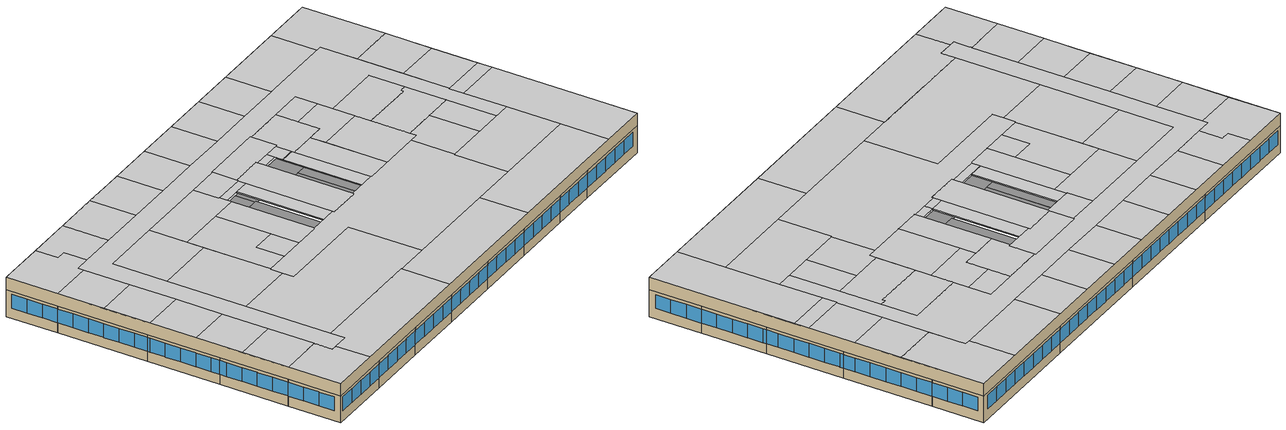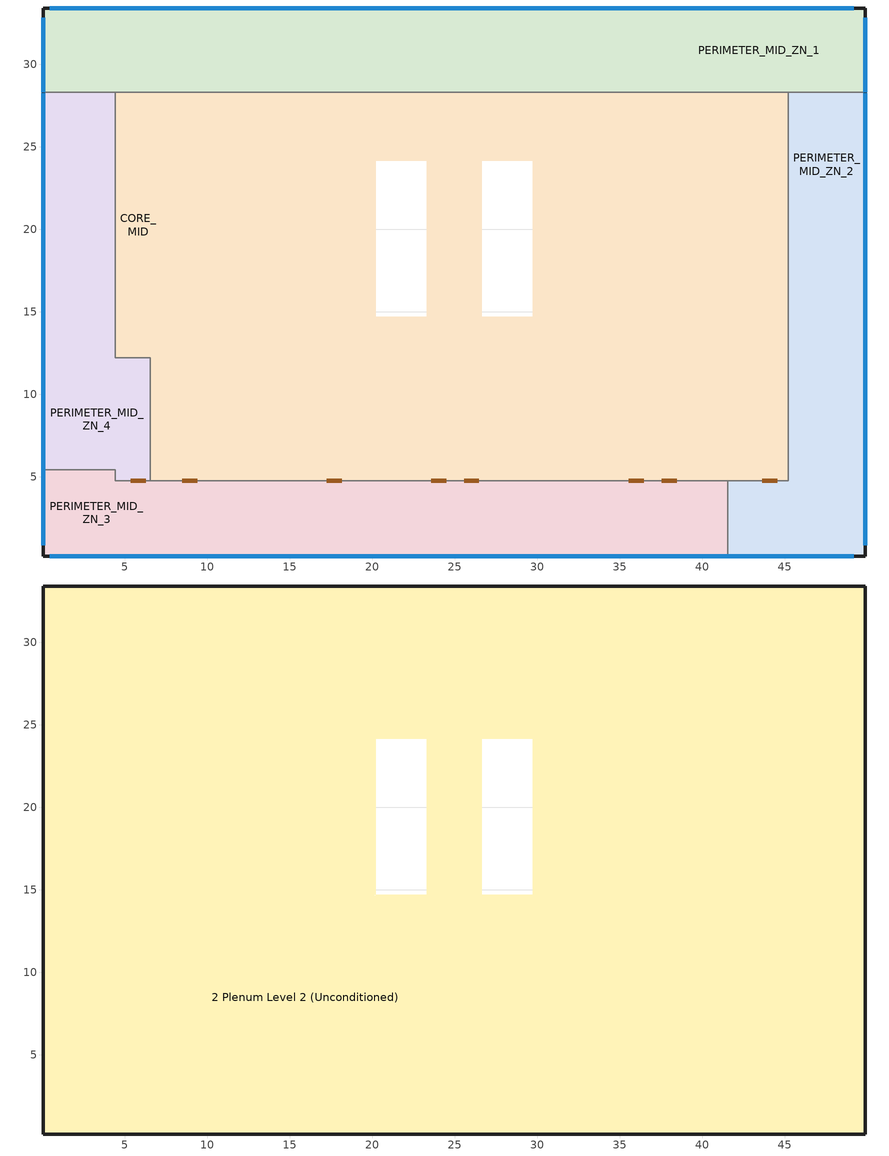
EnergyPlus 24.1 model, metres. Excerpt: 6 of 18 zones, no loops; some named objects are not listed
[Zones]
CORE_MID
 floor to 1 Plenum Level 1 (Unconditioned) (aim2958): 23.31,14.55 23.31,24.31 26.64,24.31 26.64,14.55 z3.96; 17.54,14.63 17.54,24.23 20.2,24.23 20.2,14.63 z3.96; 12.71,14.63 12.71,21.08 17.54,21.08 17.54,14.63 z3.96; 7.22,14.63 7.22,17.83 12.71,17.83 12.71,14.63 z3.96; 7.22,17.83 7.22,21.03 12.71,21.03 12.71,17.83 z3.96; 7.22,21.03 7.22,24.23 12.71,24.23 12.71,21.03 z3.96; 12.71,21.08 12.71,24.23 17.54,24.23 17.54,21.08 z3.96; 4.42,12.22 4.42,28.3 7.22,28.3 7.22,14.63 20.2,14.63 20.2,14.7 23.31,14.7 23.31,14.55 26.64,14.55 26.64,14.7 29.72,14.7 29.72,14.63 43.45,14.63 43.45,28.3 45.2,28.3 45.2,12.22 z3.96; 29.72,23.55 29.72,24.16 29.87,24.16 29.87,26.7 35.33,26.7 35.33,23.55 z3.96; 35.33,21.67 35.33,26.7 43.45,26.7 43.45,21.67 z3.96; 35.33,18.93 35.33,21.67 43.45,21.67 43.45,18.93 z3.96; 37.31,14.63 37.31,18.93 43.45,18.93 43.45,14.63 z3.96; 32.39,14.63 32.39,23.55 35.33,23.55 35.33,18.93 37.31,18.93 37.31,14.63 z3.96; 29.72,14.63 29.72,23.55 32.39,23.55 32.39,14.63 z3.96; 6.55,4.74 6.55,12.22 25.31,12.22 25.31,4.74 z3.96; 25.31,4.74 25.31,12.22 45.2,12.22 45.2,4.74 z3.96; 7.22,24.23 7.22,28.3 26.52,28.3 26.52,24.31 23.31,24.31 23.31,24.16 20.2,24.16 20.05,24.23 z3.96; 26.52,24.16 26.52,28.3 43.45,28.3 43.45,26.7 29.87,26.7 29.87,24.16 z3.96
 wall to PERIMETER_MID_ZN_1 ({80148992-2e3f-48ac-8c4d-8f17d7c01d4a}): 45.2,28.3 43.45,28.3 37,28.3 26.52,28.3 24.81,28.3 12.62,28.3 7.22,28.3 4.42,28.3 z3.96:6.68
 wall to PERIMETER_MID_ZN_2 ({80148992-2e3f-48ac-8c4d-8f17d7c01d4a}): 45.2,11.87 45.2,12.22 45.2,13.18 45.2,13.58 45.2,19.54 45.2,28.3 z3.96:6.68
 wall to PERIMETER_MID_ZN_4 ({80148992-2e3f-48ac-8c4d-8f17d7c01d4a}): 4.42,28.3 4.42,19.4 4.42,12.22 6.55,12.22 6.55,4.74 z3.96:6.68
 wall to PERIMETER_MID_ZN_2 (aim2911): 41.56,4.74 45.2,4.74 45.2,5.41 45.2,11.87 z3.96:6.68
 wall to PERIMETER_MID_ZN_3 (aim2911): 6.55,4.74 12.62,4.74 18.7,4.74 24.81,4.74 25.31,4.74 30.91,4.74 36.99,4.74 41.56,4.74 z3.96:6.68
 door inside (aim2945): 43.64,4.74 44.54,4.74 / 37.55,4.74 38.45,4.74 / 35.55,4.74 36.45,4.74 / 25.56,4.74 26.46,4.74 / 23.58,4.74 24.48,4.74 / 17.23,4.74 18.13,4.74 / 8.48,4.74 9.38,4.74 z3.97:6.09
PERIMETER_MID_ZN_1
 floor to 1 Plenum Level 1 (Unconditioned) (aim2958): 0.04,28.3 0.04,33.42 12.62,33.42 12.62,28.3 z3.96; 12.62,28.3 12.62,33.42 24.81,33.42 24.81,28.3 z3.96; 24.81,28.3 24.81,33.42 37,33.42 37,28.3 z3.96; 37,28.3 37,33.42 49.89,33.42 49.89,28.3 z3.96
 wall outside (aim2821): 49.89,28.3 49.89,33.42 37,33.42 24.81,33.42 12.62,33.42 0.04,33.42 0.04,28.3 z3.96:6.68
 wall to PERIMETER_MID_ZN_4 ({80148992-2e3f-48ac-8c4d-8f17d7c01d4a}): 0.04,28.3 4.42,28.3 z3.96:6.68
 wall to PERIMETER_MID_ZN_2 ({80148992-2e3f-48ac-8c4d-8f17d7c01d4a}): 45.2,28.3 49.89,28.3 z3.96:6.68
 window (aim2976): 0.04,29.79 0.04,28.31 / 0.04,31.31 0.04,29.8 / 0.04,32.83 0.04,31.32 / 12.61,33.42 11.1,33.42 / 11.08,33.42 9.57,33.42 / 9.56,33.42 8.05,33.42 / 8.04,33.42 6.53,33.42 / 6.51,33.42 5,33.42 / 4.99,33.42 3.48,33.42 / 3.46,33.42 1.95,33.42 / 1.94,33.42 0.43,33.42 / 24.8,33.42 23.29,33.42 / 23.28,33.42 21.77,33.42 / 21.75,33.42 20.24,33.42 / 20.23,33.42 18.72,33.42 / 18.7,33.42 17.19,33.42 / 17.18,33.42 15.67,33.42 / 15.66,33.42 14.15,33.42 / 14.13,33.42 12.62,33.42 / 36.99,33.42 35.48,33.42 / 35.47,33.42 33.96,33.42 / 33.94,33.42 32.43,33.42 / 32.42,33.42 30.91,33.42 / 30.9,33.42 29.39,33.42 / 29.37,33.42 27.86,33.42 / 27.85,33.42 26.34,33.42 / 26.32,33.42 24.81,33.42 / 49.89,28.31 49.89,29.79 / 49.89,29.8 49.89,31.31 / 49.89,31.32 49.89,32.83 / 47.66,33.42 46.15,33.42 / 46.14,33.42 44.63,33.42 / 44.61,33.42 43.1,33.42 / 43.09,33.42 41.58,33.42 / 41.56,33.42 40.05,33.42 / 40.04,33.42 38.53,33.42 / 38.52,33.42 37.01,33.42 / 49.18,33.42 47.67,33.42 z4.99:6.39
PERIMETER_MID_ZN_2
 floor to 1 Plenum Level 1 (Unconditioned) (aim2958): 45.2,19.54 45.2,28.3 49.89,28.3 49.89,19.54 z3.96; 45.2,11.87 45.2,19.54 49.89,19.54 49.89,11.87 z3.96; 45.2,5.41 45.2,11.87 49.89,11.87 49.89,5.41 z3.96; 41.56,0.19 41.56,4.74 45.2,4.74 45.2,5.41 49.89,5.41 49.89,0.19 z3.96
 wall outside (aim2821): 41.56,0.19 49.89,0.19 49.89,5.41 49.89,11.87 49.89,19.54 49.89,28.3 z3.96:6.68
 wall to PERIMETER_MID_ZN_3 (aim2911): 41.56,4.74 41.56,0.19 z3.96:6.68
 window (aim2976): 49.89,19.55 49.89,20.64 / 49.89,22.18 49.89,23.69 / 49.89,23.7 49.89,25.21 / 49.89,25.23 49.89,26.74 / 49.89,26.75 49.89,28.26 / 49.89,20.66 49.89,22.17 / 49.89,13.04 49.89,14.55 / 49.89,14.56 49.89,16.07 / 49.89,16.08 49.89,17.59 / 49.89,17.61 49.89,19.12 / 49.89,19.13 49.89,19.54 / 49.89,11.88 49.89,13.02 / 49.89,6.94 49.89,8.45 / 49.89,8.46 49.89,9.97 / 49.89,9.99 49.89,11.5 / 49.89,11.51 49.89,11.87 / 49.89,5.42 49.89,6.93 / 49.89,2.37 49.89,3.88 / 49.89,3.89 49.89,5.4 / 49.89,0.84 49.89,2.35 / 44.63,0.19 46.14,0.19 / 43.1,0.19 44.61,0.19 / 41.58,0.19 43.09,0.19 / 46.15,0.19 47.66,0.19 / 47.67,0.19 49.18,0.19 z4.99:6.39
PERIMETER_MID_ZN_3
 floor to 1 Plenum Level 1 (Unconditioned) (aim2958): 36.99,0.19 36.99,4.74 41.56,4.74 41.56,0.19 z3.96; 30.91,0.19 30.91,4.74 36.99,4.74 36.99,0.19 z3.96; 24.81,0.19 24.81,4.74 30.91,4.74 30.91,0.19 z3.96; 18.7,0.19 18.7,4.74 24.81,4.74 24.81,0.19 z3.96; 12.62,0.19 12.62,4.74 18.7,4.74 18.7,0.19 z3.96; 6.53,0.19 6.53,4.74 12.62,4.74 12.62,0.19 z3.96; 0.04,0.19 0.04,5.41 4.42,5.41 4.42,4.74 6.53,4.74 6.53,0.19 z3.96
 wall outside (aim2821): 0.04,5.41 0.04,0.19 6.53,0.19 12.62,0.19 18.7,0.19 24.81,0.19 30.91,0.19 36.99,0.19 41.56,0.19 z3.96:6.68
 wall to PERIMETER_MID_ZN_4 (aim2911): 6.53,4.74 4.42,4.74 4.42,5.41 0.04,5.41 z3.96:6.68; 6.53,4.74,6.68 6.55,4.74,6.66 6.55,4.74,3.96 6.53,4.74,3.96
 window (aim2976): 38.53,0.19 40.04,0.19 / 37.01,0.19 38.52,0.19 / 40.05,0.19 41.55,0.19 / 30.91,0.19 32.42,0.19 / 35.48,0.19 36.98,0.19 / 33.96,0.19 35.47,0.19 / 32.43,0.19 33.94,0.19 / 29.39,0.19 30.9,0.19 / 27.86,0.19 29.37,0.19 / 26.34,0.19 27.85,0.19 / 24.82,0.19 26.32,0.19 / 23.29,0.19 24.8,0.19 / 21.77,0.19 23.28,0.19 / 20.24,0.19 21.75,0.19 / 18.72,0.19 20.23,0.19 / 15.67,0.19 17.18,0.19 / 14.15,0.19 15.66,0.19 / 17.19,0.19 18.69,0.19 / 12.62,0.19 14.13,0.19 / 8.05,0.19 9.56,0.19 / 6.53,0.19 8.04,0.19 / 11.1,0.19 12.61,0.19 / 9.57,0.19 11.08,0.19 / 0.04,3.88 0.04,2.37 / 0.04,2.35 0.04,0.84 / 0.04,5.4 0.04,3.89 / 5,0.19 6.51,0.19 / 3.48,0.19 4.99,0.19 / 1.95,0.19 3.46,0.19 / 0.43,0.19 1.94,0.19 z4.99:6.39
 door inside (aim2945): 6.27,4.74 5.36,4.74 z3.97:6.09
PERIMETER_MID_ZN_4
 floor to 1 Plenum Level 1 (Unconditioned) (aim2958): 0.04,19.4 0.04,28.3 4.42,28.3 4.42,19.4 z3.96; 0.04,12.22 0.04,19.4 4.42,19.4 4.42,12.22 z3.96; 0.04,5.41 0.04,12.22 6.55,12.22 6.55,4.74 4.42,4.74 4.42,5.41 z3.96
 wall outside (aim2821): 0.04,28.3 0.04,19.4 0.04,12.22 0.04,5.41 z3.96:6.68
 window (aim2976): 0.04,20.64 0.04,19.41 / 0.04,22.17 0.04,20.66 / 0.04,23.69 0.04,22.18 / 0.04,25.21 0.04,23.7 / 0.04,26.74 0.04,25.23 / 0.04,28.26 0.04,26.75 / 0.04,13.02 0.04,12.22 / 0.04,14.55 0.04,13.04 / 0.04,16.07 0.04,14.56 / 0.04,17.59 0.04,16.08 / 0.04,19.12 0.04,17.61 / 0.04,19.4 0.04,19.13 / 0.04,6.93 0.04,5.42 / 0.04,8.45 0.04,6.94 / 0.04,9.97 0.04,8.46 / 0.04,11.5 0.04,9.99 / 0.04,12.21 0.04,11.51 z4.99:6.39
2 Plenum Level 2 (Unconditioned)
 floor to CORE_MID (aim2760): 23.31,24.31 23.45,24.31 23.45,14.56 23.31,14.56 z6.68; 26.49,24.31 26.64,24.31 26.64,14.55 26.49,14.56 z6.68; 23.45,24.31 26.49,24.31 26.49,14.56 23.45,14.56 z6.68; 17.54,21.08 17.55,24.22 17.55,14.64 17.54,14.63 z6.68; 20.05,24.22 20.2,24.23 20.2,14.7 20.05,14.64 z6.68; 17.55,24.22 20.05,24.22 20.05,14.64 17.55,14.64 z6.68; 12.71,17.83 12.72,21.07 12.72,14.64 12.71,14.63 z6.68; 12.72,14.64 17.52,14.64 17.52,21.07 12.72,21.07 12.71,21.08 17.54,21.08 17.54,14.63 12.71,14.63 z6.68; 12.72,21.07 17.52,21.07 17.52,14.64 12.72,14.64 z6.68; 7.22,17.83 12.71,17.83 12.71,14.63 7.22,14.63 z6.68; 7.22,21.03 12.71,21.03 12.71,17.83 7.22,17.83 z6.68; 7.22,21.08 12.71,21.08 12.71,21.03 7.22,21.03 z6.68; 7.22,24.23 12.71,24.23 12.71,21.08 7.22,21.08 z6.68; 12.71,24.23 17.54,24.23 17.54,21.08 12.71,21.08 z6.68; 43.45,26.71 43.47,26.71 43.47,18.92 43.45,18.93 z6.68; 26.64,14.7 29.72,14.7 29.72,14.63 37.33,14.63 37.33,14.55 26.64,14.55 z6.68; 7.15,24.31 7.22,24.31 7.22,14.63 20.2,14.63 20.2,14.7 23.31,14.7 23.31,14.56 7.15,14.56 z6.68; 26.49,14.55 37.33,14.55 37.33,14.63 43.45,14.63 43.45,18.92 43.47,18.92 43.47,26.71 43.45,26.71 43.45,28.3 45.2,28.3 45.2,12.22 26.49,12.22 z6.68; 4.42,28.3 7.22,28.3 7.22,24.31 7.15,24.31 7.15,14.56 23.31,14.56 23.45,14.55 26.49,14.55 26.49,12.22 4.42,12.22 z6.68; 29.72,24.16 29.85,24.16 29.85,23.56 35.32,23.56 35.32,26.7 35.33,26.7 35.33,23.55 29.72,23.55 z6.68; 29.85,24.16 29.87,24.16 29.87,26.7 35.32,26.7 35.32,23.56 29.85,23.56 z6.68; 35.33,26.7 43.45,26.7 43.45,21.67 35.33,21.67 z6.68; 35.33,21.67 43.45,21.67 43.45,18.93 35.33,18.93 z6.68; 37.31,18.93 43.45,18.93 43.45,18.92 37.33,18.92 37.33,14.63 37.31,14.63 z6.68; 37.33,18.92 43.45,18.92 43.45,14.63 37.33,14.63 z6.68; 32.39,22.31 32.4,23.54 32.4,14.64 37.3,14.64 37.3,18.92 37.31,18.93 37.31,14.63 32.39,14.63 z6.68; 32.4,23.54 35.32,23.54 35.32,18.92 37.3,18.92 37.3,14.64 32.4,14.64 z6.68; 29.72,23.55 29.87,23.54 29.87,14.64 29.72,14.63 z6.68; 32.38,23.54 32.39,22.31 32.39,14.63 32.38,14.64 z6.68; 29.87,23.54 32.38,23.54 32.38,14.64 29.87,14.64 z6.68; 6.55,4.76 25.31,4.76 25.31,4.74 6.55,4.74 z6.68; 6.55,12.22 25.31,12.22 25.31,4.76 6.55,4.76 z6.68; 25.31,4.76 26.5,4.76 26.5,4.8 45.11,4.8 45.11,5.42 45.2,5.41 45.2,4.74 25.31,4.74 z6.68; 26.5,12.22 45.2,12.22 45.2,5.42 45.11,5.42 45.11,4.8 26.5,4.8 z6.68; 25.31,12.22 26.49,12.22 26.49,4.8 26.5,4.76 25.31,4.76 z6.68; 7.22,24.31 26.52,24.31 26.49,24.31 23.31,24.31 23.31,24.16 20.2,24.16 20.05,24.23 7.22,24.23 z6.68; 26.45,28.3 26.52,28.3 26.52,24.31 26.45,24.31 z6.68; 7.22,28.3 26.45,28.3 26.45,24.31 7.22,24.31 z6.68; 26.52,24.31 29.85,24.31 29.85,24.16 26.52,24.16 z6.68; 35.32,26.71 43.45,26.71 43.45,26.7 35.32,26.7 z6.68; 26.52,28.3 43.45,28.3 43.45,26.71 35.32,26.71 35.32,26.7 29.87,26.7 29.87,24.16 29.85,24.31 26.52,24.31 z6.68
 floor to PERIMETER_MID_ZN_1 (aim2760): 0.04,33.42 12.62,33.42 12.62,33.38 0.08,33.38 0.08,28.3 0.04,28.3 z6.68; 0.08,33.38 12.62,33.38 12.62,28.3 0.08,28.3 z6.68; 12.62,33.42 24.81,33.42 24.81,33.38 12.62,33.38 z6.68; 12.62,33.38 24.81,33.38 24.81,28.3 12.62,28.3 z6.68; 24.81,33.42 37,33.42 37,33.38 24.81,33.38 z6.68; 26.45,33.38 37,33.38 37,28.3 26.45,28.3 z6.68; 24.81,33.38 26.45,33.38 26.45,28.3 24.81,28.3 z6.68; 37,33.42 49.89,33.42 49.89,28.3 49.85,28.3 49.85,33.38 37,33.38 z6.68; 37,33.38 49.85,33.38 49.85,28.3 37,28.3 z6.68
 floor to PERIMETER_MID_ZN_2 (aim2760): 49.85,28.3 49.89,28.3 49.89,19.54 49.85,19.54 z6.68; 45.2,28.3 49.85,28.3 49.85,19.54 45.2,19.54 z6.68; 49.85,19.54 49.89,19.54 49.89,11.87 49.85,11.87 z6.68; 45.2,19.54 49.85,19.54 49.85,11.87 45.2,11.87 z6.68; 45.2,5.42 49.85,5.42 49.85,11.87 49.89,11.87 49.89,5.41 45.2,5.41 z6.68; 45.2,11.87 49.85,11.87 49.85,5.42 45.2,5.42 z6.68; 41.56,0.23 49.62,0.23 49.62,5.41 49.89,5.41 49.89,0.19 41.56,0.19 z6.68; 41.56,4.74 45.2,4.74 45.2,5.41 49.62,5.41 49.62,0.23 41.56,0.23 z6.68
 floor to PERIMETER_MID_ZN_3 (aim2760): 36.99,0.23 41.56,0.23 41.56,0.19 36.99,0.19 z6.68; 36.99,4.74 41.56,4.74 41.56,0.23 36.99,0.23 z6.68; 30.94,0.23 36.99,0.23 36.99,0.19 30.91,0.19 z6.68; 30.91,4.74 36.97,4.74 36.97,0.23 30.91,0.23 z6.68; 36.97,4.74 36.99,4.74 36.99,0.23 36.97,0.23 z6.68; 24.81,4.74 30.91,4.74 30.91,4.73 24.84,4.73 24.84,0.23 30.91,0.23 30.91,0.19 24.81,0.19 z6.68; 24.84,4.73 30.91,4.73 30.91,0.23 24.84,0.23 z6.68; 18.7,0.23 24.78,0.23 24.78,4.73 18.71,4.73 18.71,4.74 24.81,4.74 24.81,0.19 18.7,0.19 z6.68; 18.7,4.74 18.71,4.73 18.71,0.32 18.7,0.32 z6.68; 18.71,0.32 18.71,4.73 24.78,4.73 24.78,0.23 18.7,0.23 z6.68; 12.62,0.32 18.68,0.32 18.7,0.19 12.62,0.19 z6.68; 12.62,4.74 18.7,4.74 18.7,0.32 12.62,0.32 z6.68; 6.53,0.32 12.62,0.32 12.62,0.19 6.53,0.19 z6.68; 6.53,4.74 12.62,4.74 12.62,0.32 6.53,0.32 z6.68; 0.04,5.41 4.42,5.41 4.42,5.38 0.08,5.38 0.08,0.23 6.53,0.23 6.53,0.19 0.04,0.19 z6.68; 0.08,5.38 4.42,5.38 4.42,4.74 6.53,4.74 6.53,0.23 0.08,0.23 z6.68
 floor to PERIMETER_MID_ZN_4 (aim2760): 0.04,28.3 0.08,28.3 0.08,19.4 0.04,19.4 z6.68; 0.08,28.3 4.42,28.3 4.42,19.4 0.08,19.4 z6.68; 0.04,19.4 0.08,19.4 0.08,12.22 0.04,12.22 z6.68; 0.08,19.4 4.42,19.4 4.42,12.22 0.08,12.22 z6.68; 0.04,12.22 0.08,12.22 0.08,5.42 4.43,5.42 4.42,5.41 0.04,5.41 z6.68; 4.42,4.77 6.53,4.77 6.53,4.74 4.42,4.74 z6.68; 0.08,12.22 6.55,12.22 6.55,4.76 6.53,4.77 4.43,4.77 4.43,5.42 0.08,5.42 z6.68
 wall outside (aim2821): 49.89,0.19 49.89,33.42 0.04,33.42 0.04,0.19 49.89,0.19 z6.68:7.92
 ceiling to CORE_TOP (aim2740): 26.64,14.55 26.64,24.31 23.38,24.31 23.38,24.16 23.31,24.16 23.31,14.55 z7.92; 12.63,13.45 12.63,14.63 12.71,14.63 12.71,21.26 6.55,21.26 6.55,13.45 z7.92; 21.8,5.01 21.8,12.26 12.63,12.26 12.63,13.45 6.55,13.45 6.55,5.01 z7.92; 21.8,12.26 21.8,5.01 36.32,5.01 36.32,10.34 36.4,10.34 36.4,14.63 29.72,14.63 29.72,14.7 26.64,14.7 26.64,14.55 23.31,14.55 23.31,14.7 20.2,14.7 20.2,14.63 12.63,14.63 12.63,12.26 z7.92; 45.12,5.01 45.12,10.34 36.32,10.34 36.32,5.01 z7.92; 20.2,14.63 20.2,22.92 17.54,22.92 17.54,14.63 z7.92; 15.02,14.63 15.02,17.46 17.54,17.46 17.54,22.92 12.71,22.92 12.71,14.63 z7.92; 12.71,21.26 12.71,26.69 6.55,26.69 6.55,21.26 z7.92; 20.2,22.92 20.2,24.16 20.13,24.16 20.13,26.69 12.71,26.69 12.71,22.92 z7.92; 23.38,24.16 23.38,26.69 20.13,26.69 20.13,24.16 z7.92; 26.64,24.31 26.64,24.16 29.87,24.16 29.87,26.78 23.38,26.78 23.38,24.31 z7.92; 33.99,22.31 33.99,26.7 29.87,26.7 29.87,24.16 29.72,24.16 29.72,22.31 z7.92; 37.31,24.52 37.31,26.7 33.99,26.7 33.99,24.52 z7.92; 37.31,20.79 37.31,24.52 33.99,24.52 33.99,22.31 32.39,22.31 32.39,20.79 z7.92; 6.55,3.6 6.55,26.69 23.38,26.69 23.38,26.78 29.87,26.78 29.87,26.7 37.31,26.7 37.31,23.02 43.47,23.02 43.47,10.34 45.12,10.34 45.12,16.07 45.2,16.07 45.2,28.89 4.42,28.89 4.42,3.6 z7.92; 42.82,19.19 42.82,19.46 43.47,19.46 43.47,23.02 37.31,23.02 37.31,19.19 z7.92; 43.47,15.36 43.47,19.46 42.82,19.46 42.82,19.19 37.31,19.19 37.31,15.36 z7.92; 43.47,10.34 43.47,15.36 40.62,15.36 40.62,10.34 z7.92; 40.62,10.34 40.62,15.36 37.31,15.36 37.31,14.63 36.4,14.63 36.4,10.34 z7.92; 37.31,14.63 37.31,20.79 32.39,20.79 32.39,14.63 z7.92; 32.39,14.63 32.39,22.31 29.72,22.31 29.72,14.63 z7.92; 17.54,14.63 17.54,17.46 15.02,17.46 15.02,14.63 z7.92
 ceiling to PERIMETER_TOP_ZN_3 (aim2740): 5,0.19 5,3.6 4.42,3.6 4.42,5.41 0.04,5.41 0.04,0.19 z7.92; 18.41,0.19 18.41,5.01 6.55,5.01 6.55,3.6 5,3.6 5,0.19 z7.92; 31.55,0.19 31.55,5.01 18.41,5.01 18.41,0.19 z7.92; 45.12,0.19 45.12,5.01 31.55,5.01 31.55,0.19 z7.92
 ceiling to PERIMETER_TOP_ZN_4 (aim2740): 4.42,5.41 4.42,9.96 0.04,9.96 0.04,5.41 z7.92; 4.42,9.96 4.42,14.52 0.04,14.52 0.04,9.96 z7.92; 4.42,14.52 4.42,19.12 0.04,19.12 0.04,14.52 z7.92; 4.42,19.12 4.42,23.7 0.04,23.7 0.04,19.12 z7.92; 4.42,23.7 4.42,28.27 0.04,28.27 0.04,23.7 z7.92; 4.42,28.27 4.42,28.89 5.94,28.89 5.94,31.17 5,31.17 5,33.42 0.04,33.42 0.04,28.27 z7.92
 ceiling to PERIMETER_TOP_ZN_1 (aim2740): 5.94,31.17 5.94,28.89 9.57,28.89 9.57,33.42 5,33.42 5,31.17 z7.92; 14.14,28.89 14.14,33.42 9.57,33.42 9.57,28.89 z7.92; 18.71,28.89 18.71,33.42 14.14,33.42 14.14,28.89 z7.92; 23.29,28.89 23.29,33.42 18.71,33.42 18.71,28.89 z7.92; 27.86,28.89 27.86,33.42 23.29,33.42 23.29,28.89 z7.92; 32.43,28.89 32.43,33.42 27.86,33.42 27.86,28.89 z7.92; 37,28.89 37,33.42 32.43,33.42 32.43,28.89 z7.92; 44.64,28.89 44.64,33.42 37,33.42 37,28.89 z7.92; 45.2,28.89 45.2,25.21 49.89,25.21 49.89,33.42 44.64,33.42 44.64,28.89 z7.92
 ceiling to PERIMETER_TOP_ZN_2 (aim2740): 49.89,20.64 49.89,25.21 45.2,25.21 45.2,20.64 z7.92; 49.89,16.07 49.89,20.64 45.2,20.64 45.2,16.07 z7.92; 49.89,0.19 49.89,14.58 45.12,14.58 45.12,0.19 z7.92; 49.89,14.58 49.89,16.07 45.12,16.07 45.12,14.58 z7.92
[Building]
bldg-1: Loads Convergence Tolerance Value {W}=0.1; Temperature Convergence Tolerance Value {deltaC}=0.5; Solar Distribution=FullExterior; Maximum Number of Warmup Days=25; Minimum Number of Warmup Days=6
[Site:Location]
Portland&#44 OR: Latitude {deg}=45.516; Longitude {deg}=-122.681; Time Zone {hr}=-8; Elevation {m}=278.871
[SizingPeriod:DesignDay] Day of Month=21; Dry-Bulb Temperature Range Modifier Type=DefaultMultipliers; Humidity Condition Type=Wetbulb; Barometric Pressure {Pa}=101253; Rain Indicator=No; Snow Indicator=No; Daylight Saving Time Indicator=No; Begin Environment Reset Mode=FullResetAtBeginEnvironment
Name | Month | Day Type | Maximum Dry-Bulb Temperature {C} | Daily Dry-Bulb Temperature Range {deltaC} | Wetbulb or DewPoint at Maximum Dry-Bulb {C} | Wind Speed {m/s} | Wind Direction {deg} | Solar Model Indicator | ASHRAE Clear Sky Optical Depth for Beam Irradiance (taub) | ASHRAE Clear Sky Optical Depth for Diffuse Irradiance (taud) | Sky Clearness
Portland Intl AP Ann Clg .4% Condns DB=>MWB | 8 | SummerDesignDay | 32.9 | 11.9 | 19.7 | 4.6 | 310 | ASHRAETau | 0.357 | 2.486
Portland Intl AP Ann Htg 99.6% Condns DB | 12 | WinterDesignDay | -3.9 | 0 | -3.9 | 4.5 | 120 | ASHRAEClearSky |  |  | 0
[Site:WaterMainsTemperature]
Calculation Method=Correlation; Annual Average Outdoor Air Temperature {C}=11.2167; Maximum Difference In Monthly Average Outdoor Air Temperatures {deltaC}=14.3
[Material] Thermal Absorptance=0.9; Solar Absorptance=0.7; Visible Absorptance=0.7
Name | Roughness | Thickness {m} | Conductivity {W/m-K} | Density {kg/m3} | Specific Heat {J/kg-K}
aim2745 | MediumRough | 0.0095 | 0.0439 | 190 | 1360
aim2752 | MediumRough | 0.1016 | 2.31 | 2322 | 832
aim2765 | MediumRough | 0.0127 | 0.057 | 288 | 1339
aim2778 | MediumRough | 0.0254 | 0.72 | 1856 | 840
aim2785 | MediumRough | 0.0159 | 0.16 | 800 | 1090
aim2799 | MediumRough | 0.001 | 20 | 1.2 | 1003.5
aim2828 | MediumRough | 0.017 | 0.0181474 | 23 | 1470
aim2916 | MediumRough | 0.0127 | 0.16 | 800 | 1090
aim2929 | MediumRough | 0.0376 | 0.15 | 608 | 1630
aim2948 | MediumRough | 0.0008 | 45.28 | 7824 | 500
Std Wood 6inch | MediumSmooth | 0.15 | 0.12 | 540 | 1210
[WindowMaterial:SimpleGlazingSystem]
{b9af73f1-317f-4251-8ca3-013fa602608e}: U-Factor {W/m2-K}=2.0612; Solar Heat Gain Coefficient=0.359; Visible Transmittance=0.3949
[Construction]
aim2740: aim2745, aim2752
aim2760: aim2765
aim2821: aim2778, aim2785, aim2828, aim2799, aim2785
aim2911: aim2916, aim2799, aim2916
aim2945: aim2948, aim2929, aim2948
aim2958: aim2752, aim2745
aim2976: {b9af73f1-317f-4251-8ca3-013fa602608e}
InteriorFurnishings: Std Wood 6inch
[Construction:AirBoundary]
{80148992-2e3f-48ac-8c4d-8f17d7c01d4a}: None, 0
[Zone] Multiplier=1; Part of Total Floor Area=Yes
Name | Volume {m3}
2 Plenum Level 2 (Unconditioned) | 1803.49
CORE_MID | 2496
PERIMETER_MID_ZN_1 | 682.883
PERIMETER_MID_ZN_2 | 396.287
PERIMETER_MID_ZN_3 | 509.349
PERIMETER_MID_ZN_4 | 311.056
[InternalMass] Construction=InteriorFurnishings
Name | Zone or ZoneList | Surface Area {m2}
Core_mid_InternalMass_1 | Core_mid | 1967.077
Perimeter_mid_ZN_3_InternalMass_1 | Perimeter_mid_ZN_3 | 414.675
Perimeter_mid_ZN_2_InternalMass_1 | Perimeter_mid_ZN_2 | 262.5073
Perimeter_mid_ZN_1_InternalMass_1 | Perimeter_mid_ZN_1 | 414.6723
Perimeter_mid_ZN_4_InternalMass_1 | Perimeter_mid_ZN_4 | 262.5056
[People] Number of People Calculation Method=People; Fraction Radiant=0.3
Name | Zone or ZoneList or Space or SpaceList | Number of People Schedule | Number of People | Activity Level Schedule | Sensible Heat Fraction
aim0299_people | 2 Plenum Level 2 (Unconditioned) | Off - 24 Hours | 0 | activity_0.0
aim1086_people; aim1106_people; aim1122_people; aim1138_people; aim1154_people; aim1170_people; aim1186_people; aim1202_people; aim1218_people; aim1250_people; aim1267_people; aim1283_people; aim1299_people; aim1315_people; aim1333_people; aim1349_people; aim1789_people; aim1807_people; aim2676_people; aim2692_people | CORE_MID | IDF Occupancy | 0 | activity_120.0800096 | 0.777829
aim1609_people; aim1625_people | CORE_MID | IDF Occupancy | 18 | activity_120.0800096 | 0.777829
aim1675_people; aim1691_people | CORE_MID | Off - 24 Hours | 0 | activity_0.0
aim1365_people; aim1381_people; aim1397_people; aim1413_people | PERIMETER_MID_ZN_1 | IDF Occupancy | 8 | activity_120.0800096 | 0.777829
aim1429_people; aim1445_people | PERIMETER_MID_ZN_2 | IDF Occupancy | 4 | activity_120.0800096 | 0.777829
aim1461_people | PERIMETER_MID_ZN_2 | IDF Occupancy | 6 | activity_120.0800096 | 0.777829
aim1477_people | PERIMETER_MID_ZN_2 | IDF Occupancy | 0 | activity_120.0800096 | 0.777829
aim1495_people; aim1511_people; aim1527_people; aim1543_people; aim1559_people; aim1575_people | PERIMETER_MID_ZN_3 | IDF Occupancy | 1 | activity_120.0800096 | 0.777829
aim1591_people | PERIMETER_MID_ZN_3 | IDF Occupancy | 0 | activity_120.0800096 | 0.777829
aim1739_people | PERIMETER_MID_ZN_4 | IDF Occupancy | 8 | activity_120.0800096 | 0.777829
aim1755_people | PERIMETER_MID_ZN_4 | IDF Occupancy | 4 | activity_120.0800096 | 0.777829
aim1771_people | PERIMETER_MID_ZN_4 | IDF Occupancy | 6 | activity_120.0800096 | 0.777829
[Lights] Fraction Replaceable=1
Name | Zone or ZoneList or Space or SpaceList | Schedule | Design Level Calculation Method | Watts per Floor Area {W/m2} | Lighting Level {W}
aim0299_lights | 2 Plenum Level 2 (Unconditioned) | Off - 24 Hours | Watts/Area | 0
aim1086_lights | CORE_MID | IDF Lighting | LightingLevel |  | 138.039
aim1106_lights; aim1349_lights; aim2676_lights; aim2692_lights | CORE_MID | IDF Lighting | LightingLevel |  | 0
aim1122_lights | CORE_MID | IDF Lighting | LightingLevel |  | 112.042
aim1138_lights | CORE_MID | IDF Lighting | LightingLevel |  | 214.042
aim1154_lights; aim1170_lights; aim1186_lights | CORE_MID | IDF Lighting | LightingLevel |  | 68.8969
aim1202_lights | CORE_MID | IDF Lighting | LightingLevel |  | 68.9518
aim1218_lights | CORE_MID | IDF Lighting | LightingLevel |  | 233.052
aim1250_lights | CORE_MID | IDF Lighting | LightingLevel |  | 95.1199
aim1267_lights | CORE_MID | IDF Lighting | LightingLevel |  | 161.369
aim1283_lights | CORE_MID | IDF Lighting | LightingLevel |  | 103.327
aim1299_lights | CORE_MID | IDF Lighting | LightingLevel |  | 84.4398
aim1315_lights | CORE_MID | IDF Lighting | LightingLevel |  | 242.545
aim1333_lights | CORE_MID | IDF Lighting | LightingLevel |  | 112.066
aim1609_lights | CORE_MID | IDF Lighting | LightingLevel |  | 745.316
aim1625_lights | CORE_MID | IDF Lighting | LightingLevel |  | 745.359
aim1675_lights; aim1691_lights | CORE_MID | Off - 24 Hours | LightingLevel |  | 0
aim1789_lights | CORE_MID | IDF Lighting | LightingLevel |  | 336.742
aim1807_lights | CORE_MID | IDF Lighting | LightingLevel |  | 222.767
aim1365_lights | PERIMETER_MID_ZN_1 | IDF Lighting | LightingLevel |  | 375.874
aim1381_lights; aim1397_lights | PERIMETER_MID_ZN_1 | IDF Lighting | LightingLevel |  | 374.751
aim1413_lights | PERIMETER_MID_ZN_1 | IDF Lighting | LightingLevel |  | 375.847
aim1429_lights; aim1445_lights | PERIMETER_MID_ZN_2 | IDF Lighting | LightingLevel |  | 312.504
aim1461_lights | PERIMETER_MID_ZN_2 | IDF Lighting | LightingLevel |  | 250.515
aim1477_lights | PERIMETER_MID_ZN_2 | IDF Lighting | LightingLevel |  | 213.568
aim1495_lights | PERIMETER_MID_ZN_3 | IDF Lighting | LightingLevel |  | 138.335
aim1511_lights; aim1559_lights; aim1575_lights | PERIMETER_MID_ZN_3 | IDF Lighting | LightingLevel |  | 138.135
aim1527_lights | PERIMETER_MID_ZN_3 | IDF Lighting | LightingLevel |  | 138.134
aim1543_lights | PERIMETER_MID_ZN_3 | IDF Lighting | LightingLevel |  | 138.133
aim1591_lights | PERIMETER_MID_ZN_3 | IDF Lighting | LightingLevel |  | 213.903
aim1739_lights; aim1755_lights | PERIMETER_MID_ZN_4 | IDF Lighting | LightingLevel |  | 312.683
aim1771_lights | PERIMETER_MID_ZN_4 | IDF Lighting | LightingLevel |  | 249.913
[ElectricEquipment]
Name | Zone or ZoneList or Space or SpaceList | Schedule | Design Level Calculation Method | Watts per Floor Area {W/m2} | Design Level {W}
aim0299_elec_equip | 2 Plenum Level 2 (Unconditioned) | Off - 24 Hours | Watts/Area | 0
aim1086_elec_equip | CORE_MID | IDF Equipment | EquipmentLevel |  | 262.548
aim1106_elec_equip; aim1349_elec_equip | CORE_MID | IDF Equipment | EquipmentLevel |  | 0
aim1122_elec_equip | CORE_MID | IDF Equipment | EquipmentLevel |  | 206.813
aim1138_elec_equip | CORE_MID | IDF Equipment | EquipmentLevel |  | 251.335
aim1154_elec_equip; aim1170_elec_equip; aim1186_elec_equip | CORE_MID | IDF Equipment | EquipmentLevel |  | 141.761
aim1202_elec_equip | CORE_MID | IDF Equipment | EquipmentLevel |  | 122.7
aim1218_elec_equip | CORE_MID | IDF Equipment | EquipmentLevel |  | 1295.89
aim1250_elec_equip | CORE_MID | IDF Equipment | EquipmentLevel |  | 139.485
aim1267_elec_equip | CORE_MID | IDF Equipment | EquipmentLevel |  | 329.47
aim1283_elec_equip | CORE_MID | IDF Equipment | EquipmentLevel |  | 179.84
aim1299_elec_equip | CORE_MID | IDF Equipment | EquipmentLevel |  | 213.368
aim1315_elec_equip | CORE_MID | IDF Equipment | EquipmentLevel |  | 280.528
aim1333_elec_equip | CORE_MID | IDF Equipment | EquipmentLevel |  | 192.146
aim1609_elec_equip | CORE_MID | IDF Equipment | EquipmentLevel |  | 1132.1
aim1625_elec_equip | CORE_MID | IDF Equipment | EquipmentLevel |  | 1200.35
aim1675_elec_equip; aim1691_elec_equip | CORE_MID | Off - 24 Hours | EquipmentLevel |  | 0
aim1789_elec_equip | CORE_MID | IDF Equipment | EquipmentLevel |  | 633.685
aim1807_elec_equip | CORE_MID | IDF Equipment | EquipmentLevel |  | 287.389
aim2676_elec_equip; aim2692_elec_equip | CORE_MID | IDF Elevator | EquipmentLevel |  | 0
aim1365_elec_equip | PERIMETER_MID_ZN_1 | IDF Equipment | EquipmentLevel |  | 519.568
aim1381_elec_equip; aim1397_elec_equip | PERIMETER_MID_ZN_1 | IDF Equipment | EquipmentLevel |  | 503.624
aim1413_elec_equip | PERIMETER_MID_ZN_1 | IDF Equipment | EquipmentLevel |  | 532.419
aim1429_elec_equip | PERIMETER_MID_ZN_2 | IDF Equipment | EquipmentLevel |  | 331.515
aim1445_elec_equip | PERIMETER_MID_ZN_2 | IDF Equipment | EquipmentLevel |  | 290.259
aim1461_elec_equip | PERIMETER_MID_ZN_2 | IDF Equipment | EquipmentLevel |  | 244.628
aim1477_elec_equip | PERIMETER_MID_ZN_2 | IDF Equipment | EquipmentLevel |  | 330.96
aim1495_elec_equip | PERIMETER_MID_ZN_3 | IDF Equipment | EquipmentLevel |  | 167.6
aim1511_elec_equip | PERIMETER_MID_ZN_3 | IDF Equipment | EquipmentLevel |  | 223.294
aim1527_elec_equip | PERIMETER_MID_ZN_3 | IDF Equipment | EquipmentLevel |  | 223.7
aim1543_elec_equip | PERIMETER_MID_ZN_3 | IDF Equipment | EquipmentLevel |  | 224.203
aim1559_elec_equip | PERIMETER_MID_ZN_3 | IDF Equipment | EquipmentLevel |  | 223.268
aim1575_elec_equip | PERIMETER_MID_ZN_3 | IDF Equipment | EquipmentLevel |  | 223.467
aim1591_elec_equip | PERIMETER_MID_ZN_3 | IDF Equipment | EquipmentLevel |  | 261.663
aim1739_elec_equip | PERIMETER_MID_ZN_4 | IDF Equipment | EquipmentLevel |  | 314.397
aim1755_elec_equip | PERIMETER_MID_ZN_4 | IDF Equipment | EquipmentLevel |  | 253.86
aim1771_elec_equip | PERIMETER_MID_ZN_4 | IDF Equipment | EquipmentLevel |  | 369.145
[Daylighting:Controls] Daylighting Method=SplitFlux; Availability Schedule=DaylightAvailSch; Lighting Control Type=Continuousoff; Minimum Input Power Fraction for Continuous or ContinuousOff Dimming Control=0.2; Minimum Light Output Fraction for Continuous or ContinuousOff Dimming Control=0.2; Number of Stepped Control Steps=3; Probability Lighting will be Reset When Needed in Manual Stepped Control=1; Maximum Allowable Discomfort Glare Index=22; Fraction of Lights Controlled by Reference Point 1=0.3835; Illuminance Setpoint at Reference Point 1 {lux}=377; Fraction of Lights Controlled by Reference Point 2=0.1395; Illuminance Setpoint at Reference Point 2 {lux}=377
Name | Zone or Space | Glare Calculation Daylighting Reference Point | Glare Calculation Azimuth Angle of View Direction Clockwise from Zone y-Axis {deg} | Daylighting Reference Point 1 | Daylighting Reference Point 2
Perimeter_mid_ZN_1_DaylCtrl | Perimeter_mid_ZN_1 | Perimeter_mid_ZN_1_DaylRefPt1 | 180 | Perimeter_mid_ZN_1_DaylRefPt1 | Perimeter_mid_ZN_1_DaylRefPt2
Perimeter_mid_ZN_2_DaylCtrl | Perimeter_mid_ZN_2 | Perimeter_mid_ZN_2_DaylRefPt1 | 90 | Perimeter_mid_ZN_2_DaylRefPt1 | Perimeter_mid_ZN_2_DaylRefPt2
Perimeter_mid_ZN_3_DaylCtrl | Perimeter_mid_ZN_3 | Perimeter_mid_ZN_3_DaylRefPt1 | 0 | Perimeter_mid_ZN_3_DaylRefPt1 | Perimeter_mid_ZN_3_DaylRefPt2
Perimeter_mid_ZN_4_DaylCtrl | Perimeter_mid_ZN_4 | Perimeter_mid_ZN_4_DaylRefPt1 | 270 | Perimeter_mid_ZN_4_DaylRefPt1 | Perimeter_mid_ZN_4_DaylRefPt2
[ZoneInfiltration:DesignFlowRate] Schedule=INFIL_SCH_PNNL; Design Flow Rate Calculation Method=Flow/ExteriorWallArea; Design Flow Rate {m3/s}=0; Flow Rate per Exterior Surface Area {m3/s-m2}=0.000569572; Constant Term Coefficient=0; Temperature Term Coefficient=0; Velocity Term Coefficient=0.224; Velocity Squared Term Coefficient=0
Name | Zone or ZoneList or Space or SpaceList
Perimeter_mid_ZN_3_Infiltration | PERIMETER_MID_ZN_3
Perimeter_mid_ZN_2_Infiltration | PERIMETER_MID_ZN_2
Perimeter_mid_ZN_1_Infiltration | PERIMETER_MID_ZN_1
Perimeter_mid_ZN_4_Infiltration | PERIMETER_MID_ZN_4
2 Plenum Level 2 (Unconditioned) | 2 Plenum Level 2 (Unconditioned)
[Exterior:Lights] Control Option=AstronomicalClock
Name | Schedule | Design Level {W}
Exterior_Lights_a | Exterior_lighting_schedule_a | 563.81
Exterior_Lights_b | Exterior_lighting_schedule_b_2016 | 407.66
Exterior_Lights_c | Exterior_lighting_schedule_c_2016 | 4714.72
[AirLoopHVAC:ReturnPlenum]
Air Loop HVAC Return Plenum 2: Zone=2 Plenum Level 2 (Unconditioned)
[EnergyManagementSystem:Actuator]
Name | Actuated Component Unique | Actuated Component Type | Actuated Component Control Type
aim1807_lights_Act | aim1807_lights | Lights | Electricity Rate
aim2676_lights_Act | aim2676_lights | Lights | Electricity Rate
aim2692_lights_Act | aim2692_lights | Lights | Electricity Rate
aim1643_lights_Act | aim1643_lights | Lights | Electricity Rate
aim1659_lights_Act | aim1659_lights | Lights | Electricity Rate
aim1827_lights_Act | aim1827_lights | Lights | Electricity Rate
aim1845_lights_Act | aim1845_lights | Lights | Electricity Rate
aim1861_lights_Act | aim1861_lights | Lights | Electricity Rate
aim1879_lights_Act | aim1879_lights | Lights | Electricity Rate
aim1897_lights_Act | aim1897_lights | Lights | Electricity Rate
aim1921_lights_Act | aim1921_lights | Lights | Electricity Rate
aim1939_lights_Act | aim1939_lights | Lights | Electricity Rate
aim1955_lights_Act | aim1955_lights | Lights | Electricity Rate
aim1973_lights_Act | aim1973_lights | Lights | Electricity Rate
aim2157_lights_Act | aim2157_lights | Lights | Electricity Rate
aim2191_lights_Act | aim2191_lights | Lights | Electricity Rate
aim2223_lights_Act | aim2223_lights | Lights | Electricity Rate
aim2255_lights_Act | aim2255_lights | Lights | Electricity Rate
aim2288_lights_Act | aim2288_lights | Lights | Electricity Rate
aim2304_lights_Act | aim2304_lights | Lights | Electricity Rate
aim2322_lights_Act | aim2322_lights | Lights | Electricity Rate
aim2406_lights_Act | aim2406_lights | Lights | Electricity Rate
aim2440_lights_Act | aim2440_lights | Lights | Electricity Rate
aim2458_lights_Act | aim2458_lights | Lights | Electricity Rate
aim2474_lights_Act | aim2474_lights | Lights | Electricity Rate
aim2492_lights_Act | aim2492_lights | Lights | Electricity Rate
aim2508_lights_Act | aim2508_lights | Lights | Electricity Rate
aim2524_lights_Act | aim2524_lights | Lights | Electricity Rate
aim2540_lights_Act | aim2540_lights | Lights | Electricity Rate
aim2708_lights_Act | aim2708_lights | Lights | Electricity Rate
aim2724_lights_Act | aim2724_lights | Lights | Electricity Rate
aim0755_lights_Act | aim0755_lights | Lights | Electricity Rate
aim0771_lights_Act | aim0771_lights | Lights | Electricity Rate
aim0787_lights_Act | aim0787_lights | Lights | Electricity Rate
aim0904_lights_Act | aim0904_lights | Lights | Electricity Rate
aim0922_lights_Act | aim0922_lights | Lights | Electricity Rate
aim0938_lights_Act | aim0938_lights | Lights | Electricity Rate
aim0954_lights_Act | aim0954_lights | Lights | Electricity Rate
aim0970_lights_Act | aim0970_lights | Lights | Electricity Rate
aim0986_lights_Act | aim0986_lights | Lights | Electricity Rate
aim1002_lights_Act | aim1002_lights | Lights | Electricity Rate
aim0341_lights_Act | aim0341_lights | Lights | Electricity Rate
aim0591_lights_Act | aim0591_lights | Lights | Electricity Rate
aim0607_lights_Act | aim0607_lights | Lights | Electricity Rate
aim0623_lights_Act | aim0623_lights | Lights | Electricity Rate
aim1020_lights_Act | aim1020_lights | Lights | Electricity Rate
aim1036_lights_Act | aim1036_lights | Lights | Electricity Rate
aim0641_lights_Act | aim0641_lights | Lights | Electricity Rate
aim0657_lights_Act | aim0657_lights | Lights | Electricity Rate
aim0673_lights_Act | aim0673_lights | Lights | Electricity Rate
aim0689_lights_Act | aim0689_lights | Lights | Electricity Rate
aim0705_lights_Act | aim0705_lights | Lights | Electricity Rate
aim0721_lights_Act | aim0721_lights | Lights | Electricity Rate
aim1365_lights_Act | aim1365_lights | Lights | Electricity Rate
aim1381_lights_Act | aim1381_lights | Lights | Electricity Rate
aim1397_lights_Act | aim1397_lights | Lights | Electricity Rate
aim1413_lights_Act | aim1413_lights | Lights | Electricity Rate
aim1429_lights_Act | aim1429_lights | Lights | Electricity Rate
aim1445_lights_Act | aim1445_lights | Lights | Electricity Rate
aim1461_lights_Act | aim1461_lights | Lights | Electricity Rate
aim1477_lights_Act | aim1477_lights | Lights | Electricity Rate
aim1495_lights_Act | aim1495_lights | Lights | Electricity Rate
aim1511_lights_Act | aim1511_lights | Lights | Electricity Rate
aim1527_lights_Act | aim1527_lights | Lights | Electricity Rate
aim1543_lights_Act | aim1543_lights | Lights | Electricity Rate
aim1559_lights_Act | aim1559_lights | Lights | Electricity Rate
aim1575_lights_Act | aim1575_lights | Lights | Electricity Rate
aim1591_lights_Act | aim1591_lights | Lights | Electricity Rate
aim1739_lights_Act | aim1739_lights | Lights | Electricity Rate
aim1755_lights_Act | aim1755_lights | Lights | Electricity Rate
aim1771_lights_Act | aim1771_lights | Lights | Electricity Rate
aim2107_lights_Act | aim2107_lights | Lights | Electricity Rate
aim2125_lights_Act | aim2125_lights | Lights | Electricity Rate
aim2141_lights_Act | aim2141_lights | Lights | Electricity Rate
aim2175_lights_Act | aim2175_lights | Lights | Electricity Rate
aim2207_lights_Act | aim2207_lights | Lights | Electricity Rate
aim2239_lights_Act | aim2239_lights | Lights | Electricity Rate
aim2272_lights_Act | aim2272_lights | Lights | Electricity Rate
aim2356_lights_Act | aim2356_lights | Lights | Electricity Rate
aim2372_lights_Act | aim2372_lights | Lights | Electricity Rate
aim2390_lights_Act | aim2390_lights | Lights | Electricity Rate
aim2424_lights_Act | aim2424_lights | Lights | Electricity Rate
aim2606_lights_Act | aim2606_lights | Lights | Electricity Rate
aim2622_lights_Act | aim2622_lights | Lights | Electricity Rate
aim1989_lights_Act | aim1989_lights | Lights | Electricity Rate
aim2556_lights_Act | aim2556_lights | Lights | Electricity Rate
aim2574_lights_Act | aim2574_lights | Lights | Electricity Rate
aim2590_lights_Act | aim2590_lights | Lights | Electricity Rate
aim2007_lights_Act | aim2007_lights | Lights | Electricity Rate
aim2023_lights_Act | aim2023_lights | Lights | Electricity Rate
aim2039_lights_Act | aim2039_lights | Lights | Electricity Rate
aim2055_lights_Act | aim2055_lights | Lights | Electricity Rate
aim2071_lights_Act | aim2071_lights | Lights | Electricity Rate
aim2087_lights_Act | aim2087_lights | Lights | Electricity Rate
pacu_vav_bot_MAX_OA_FRAC | VAV_BOT Max OA Fraction | Schedule:Constant | Schedule Value
pacu_vav_mid_MAX_OA_FRAC | VAV_MID Max OA Fraction | Schedule:Constant | Schedule Value
pacu_vav_top_MAX_OA_FRAC | VAV_TOP Max OA Fraction | Schedule:Constant | Schedule Value
CLGSETP_SCH_Actuator | Cooling Setpoint Schedule | Schedule:Compact | Schedule Value
HTGSETP_SCH_Actuator | Heating Setpoint Schedule | Schedule:Compact | Schedule Value
CLGSETP_SCH_w_SB_Actuator | Cooling Setpoint Schedule w SB | Schedule:Compact | Schedule Value
HTGSETP_SCH_w_SB_Actuator | Heating Setpoint Schedule w SB | Schedule:Compact | Schedule Value
[EnergyManagementSystem:ProgramCallingManager]
CORE_BOT_Control_Manager: BeginTimestepBeforePredictor; CORE_BOT_Lights_EMS_Program
CORE_MID_Control_Manager: BeginTimestepBeforePredictor; CORE_MID_Lights_EMS_Program
CORE_TOP_Control_Manager: BeginTimestepBeforePredictor; CORE_TOP_Lights_EMS_Program
PERIMETER_BOT_ZN_1_Control_Manager: BeginTimestepBeforePredictor; PERIMETER_BOT_ZN_1_Lights_EMS_Program
PERIMETER_BOT_ZN_2_Control_Manager: BeginTimestepBeforePredictor; PERIMETER_BOT_ZN_2_Lights_EMS_Program
PERIMETER_BOT_ZN_3_Control_Manager: BeginTimestepBeforePredictor; PERIMETER_BOT_ZN_3_Lights_EMS_Program
PERIMETER_BOT_ZN_4_Control_Manager: BeginTimestepBeforePredictor; PERIMETER_BOT_ZN_4_Lights_EMS_Program
PERIMETER_MID_ZN_1_Control_Manager: BeginTimestepBeforePredictor; PERIMETER_MID_ZN_1_Lights_EMS_Program
PERIMETER_MID_ZN_2_Control_Manager: BeginTimestepBeforePredictor; PERIMETER_MID_ZN_2_Lights_EMS_Program
PERIMETER_MID_ZN_3_Control_Manager: BeginTimestepBeforePredictor; PERIMETER_MID_ZN_3_Lights_EMS_Program
PERIMETER_MID_ZN_4_Control_Manager: BeginTimestepBeforePredictor; PERIMETER_MID_ZN_4_Lights_EMS_Program
PERIMETER_TOP_ZN_1_Control_Manager: BeginTimestepBeforePredictor; PERIMETER_TOP_ZN_1_Lights_EMS_Program
PERIMETER_TOP_ZN_2_Control_Manager: BeginTimestepBeforePredictor; PERIMETER_TOP_ZN_2_Lights_EMS_Program
PERIMETER_TOP_ZN_3_Control_Manager: BeginTimestepBeforePredictor; PERIMETER_TOP_ZN_3_Lights_EMS_Program
PERIMETER_TOP_ZN_4_Control_Manager: BeginTimestepBeforePredictor; PERIMETER_TOP_ZN_4_Lights_EMS_Program
pacu_vav_bot_MAX_OA_FRAC_Prog_Manager: AfterPredictorAfterHVACManagers; pacu_vav_bot_MAX_OA_FRAC
pacu_vav_mid_MAX_OA_FRAC_Prog_Manager: AfterPredictorAfterHVACManagers; pacu_vav_mid_MAX_OA_FRAC
pacu_vav_top_MAX_OA_FRAC_Prog_Manager: AfterPredictorAfterHVACManagers; pacu_vav_top_MAX_OA_FRAC
OA_BASED_OPTIMUM_START_EMS_Program Manager: BeginTimestepBeforePredictor; OA_BASED_OPTIMUM_START_EMS_Program
Transformer_Load_Prog_Manager: AfterPredictorAfterHVACManagers; Transformer_Load_Prog
[Schedule:Day:Interval]
Off - 24 Hours All; Off - 24 Hours Sun; Schedule Day 1; Off - 24 Hours Winter Design Day; activity_0.0 Schedule Week Day; activity_0.0 Summer Design Day; activity_0.0 Winter Design Day; activity_120.0800096 Winter Design Day; IDF Elevator Sun; Schedule Day 13; IDF Elevator Winter Design Day: No, 24:00, 0
Off - 24 Hours Sat; IDF Elevator Sat: No, 07:00, 0, 09:00, 0.1, 13:00, 0.2, 16:00, 0.1, 24:00, 0
Off - 24 Hours Summer Design Day; IDF Elevator Summer Design Day: No, 24:00, 1
activity_120.0800096 Schedule Week Day; activity_120.0800096 Summer Design Day: No, 24:00, 120.08
IDF Elevator All: No, 07:00, 0.12, 08:00, 0.35, 09:00, 0.69, 10:00, 0.43, 11:00, 0.37, 12:00, 0.43, 13:00, 0.58, 14:00, 0.48, 16:00, 0.37, 17:00, 0.46, 18:00, 0.62, 24:00, 0.12
[Schedule:Week:Daily]
Off - 24 Hours Week Rule - Jan1-Jan4: Off - 24 Hours All, Off - 24 Hours All, Off - 24 Hours All, Off - 24 Hours All, Off - 24 Hours All, Off - 24 Hours All, Off - 24 Hours Sat, Schedule Day 1, Off - 24 Hours Summer Design Day, Off - 24 Hours Winter Design Day, Schedule Day 1, Schedule Day 1
Off - 24 Hours Week Rule - Jan5-Dec31: Off - 24 Hours Sun, Off - 24 Hours All, Off - 24 Hours All, Off - 24 Hours All, Off - 24 Hours All, Off - 24 Hours All, Off - 24 Hours Sat, Schedule Day 1, Off - 24 Hours Summer Design Day, Off - 24 Hours Winter Design Day, Schedule Day 1, Schedule Day 1
activity_0.0 Week Rule - Jan1-Dec31: activity_0.0 Schedule Week Day, activity_0.0 Schedule Week Day, activity_0.0 Schedule Week Day, activity_0.0 Schedule Week Day, activity_0.0 Schedule Week Day, activity_0.0 Schedule Week Day, activity_0.0 Schedule Week Day, activity_0.0 Schedule Week Day, activity_0.0 Summer Design Day, activity_0.0 Winter Design Day, activity_0.0 Schedule Week Day, activity_0.0 Schedule Week Day
activity_120.0800096 Week Rule - Jan1-Dec31: activity_120.0800096 Schedule Week Day, activity_120.0800096 Schedule Week Day, activity_120.0800096 Schedule Week Day, activity_120.0800096 Schedule Week Day, activity_120.0800096 Schedule Week Day, activity_120.0800096 Schedule Week Day, activity_120.0800096 Schedule Week Day, activity_120.0800096 Schedule Week Day, activity_120.0800096 Summer Design Day, activity_120.0800096 Winter Design Day, activity_120.0800096 Schedule Week Day, activity_120.0800096 Schedule Week Day
IDF Elevator Week Rule - Jan1-Jan4: IDF Elevator All, IDF Elevator All, IDF Elevator All, IDF Elevator All, IDF Elevator All, IDF Elevator All, IDF Elevator Sat, Schedule Day 13, IDF Elevator Summer Design Day, IDF Elevator Winter Design Day, Schedule Day 13, Schedule Day 13
IDF Elevator Week Rule - Jan5-Dec31: IDF Elevator Sun, IDF Elevator All, IDF Elevator All, IDF Elevator All, IDF Elevator All, IDF Elevator All, IDF Elevator Sat, Schedule Day 13, IDF Elevator Summer Design Day, IDF Elevator Winter Design Day, Schedule Day 13, Schedule Day 13
[Schedule:Year]
Off - 24 Hours: Off - 24 Hours Week Rule - Jan1-Jan4, 1, 1, 1, 4, Off - 24 Hours Week Rule - Jan5-Dec31, 1, 5, 12, 31
activity_0.0: activity_0.0 Week Rule - Jan1-Dec31, 1, 1, 12, 31
activity_120.0800096: activity_120.0800096 Week Rule - Jan1-Dec31, 1, 1, 12, 31
IDF Elevator: IDF Elevator Week Rule - Jan1-Jan4, 1, 1, 1, 4, IDF Elevator Week Rule - Jan5-Dec31, 1, 5, 12, 31
[Schedule:Compact]
DaylightAvailSch: Through: 12/31, For: SummerDesignDay WinterDesignDay, Until: 24:00, 0, For: AllOtherDays, Until: 24:00, 1
INFIL_SCH_PNNL: Through: 12/31, For: Weekdays, Until: 06:00, 1, Until: 22:00, 0.25, Until: 24:00, 1, For: Saturday, Until: 06:00, 1, Until: 18:00, 0.25, Until: 24:00, 1, For: Sunday Holidays AllOtherDays, Until: 24:00, 1
Exterior_lighting_schedule_a: Through:12/31, For:AllDays, Until: 06:00, 0, Until: 24:00, 1
Exterior_lighting_schedule_b_2016: Through:12/31, For:AllDays, Until: 06:00, 0.5, Until: 24:00, 1
Exterior_lighting_schedule_c_2016: Through:12/31, For:AllDays, Until: 06:00, 0.5, Until: 19:00, 1, Until: 24:00, 0.5
IDF Lighting: Through: 12/31, For: SummerDesignDay, Until: 24:00, 1, For: WinterDesignDay, Until: 24:00, 0, For: Weekdays, Until: 5:00, 0.04184, Until: 7:00, 0.08368, Until: 8:00, 0.25105, Until: 17:00, 0.75314, Until: 18:00, 0.41841, Until: 20:00, 0.25105, Until: 22:00, 0.16736, Until: 23:00, 0.08368, Until: 24:00, 0.04184, For: Saturday, Until: 6:00, 0.04184, Until: 8:00, 0.08368, Until: 12:00, 0.25105, Until: 17:00, 0.12552, Until: 24:00, 0.04184, For: AllOtherDays, Until: 24:00, 0.04184
IDF Equipment: Through: 12/31, For: Weekdays, Until: 06:00, 0.307674, Until: 08:00, 0.381235, Until: 12:00, 0.857778, Until: 13:00, 0.76247, Until: 17:00, 0.857778, Until: 18:00, 0.476543, Until: 24:00, 0.381235, For: SummerDesignDay, Until: 24:00, 1, For: Saturday, Until: 06:00, 0.230755, Until: 08:00, 0.381235, Until: 12:00, 0.476543, Until: 17:00, 0.33358, Until: 19:00, 0.285926, Until: 24:00, 0.230755, For: WinterDesignDay, Until: 24:00, 0, For: Sunday Holidays AllOtherDays, Until: 06:00, 0.230755, Until: 18:00, 0.285926, Until: 24:00, 0.230755
IDF Occupancy: Through: 12/31, For: Weekdays, Until: 01:00, 0, Until: 02:00, 0, Until: 03:00, 0, Until: 04:00, 0, Until: 05:00, 0, Until: 06:00, 0, Until: 07:00, 0.1, Until: 08:00, 0.2, Until: 09:00, 0.95, Until: 10:00, 0.95, Until: 11:00, 0.975703, Until: 12:00, 0.95, Until: 13:00, 0.513528, Until: 14:00, 0.95, Until: 15:00, 0.975703, Until: 16:00, 0.95, Until: 17:00, 0.95, Until: 18:00, 0.3, Until: 19:00, 0.1, Until: 20:00, 0.1, Until: 21:00, 0.1, Until: 22:00, 0.1, Until: 23:00, 0.05, Until: 24:00, 0.05, For: Saturday, Until: 01:00, 0, Until: 02:00, 0, Until: 03:00, 0, Until: 04:00, 0, Until: 05:00, 0, Until: 06:00, 0, Until: 07:00, 0.1, Until: 08:00, 0.1, Until: 09:00, 0.3, Until: 10:00, 0.3, Until: 11:00, 0.308117, Until: 12:00, 0.3, Until: 13:00, 0.102706, Until: 14:00, 0.1, Until: 15:00, 0.102706, Until: 16:00, 0.1, Until: 17:00, 0.1, Until: 18:00, 0.05, Until: 19:00, 0.05, Until: 20:00, 0, Until: 21:00, 0, Until: 22:00, 0, Until: 23:00, 0, Until: 24:00, 0, For: SummerDesignDay, Until: 06:00, 1e-09, Until: 22:00, 1, Until: 24:00, 0.05, For: WinterDesignDay, Until: 24:00, 0, For:Sunday Holidays AllOtherDays, Until: 06:00, 0, Until: 18:00, 0.05, Until: 24:00, 0
